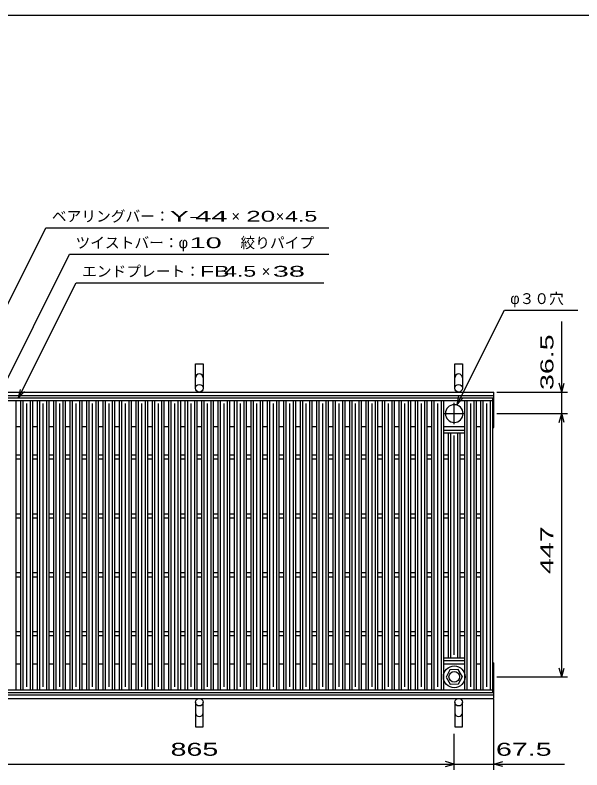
# Model space of a CAD drawing. Units: millimetres, scale not verified. Extents: x -1820 to 1731, y -1282 to 1054.
# Drawn here: x -1163 to -201, y -228 to 1054 of the extents above; entities that cross this region are included whole.
import ezdxf
from ezdxf.enums import TextEntityAlignment as Align

# ---------------------------------------------------------------- set-up
doc = ezdxf.new("R2010")
doc.units = ezdxf.units.MM
doc.header["$LTSCALE"] = 10
doc.linetypes.add('CHAIN', pattern=[18.5, 12, -1.5, 3.5, -1.5])
for name, color, linetype, lineweight in [('0_2', 150, 'Continuous', 25), ('16', 3, 'Continuous', 25), ('19', 6, 'Continuous', 25), ('22', 2, 'Continuous', 25)]:
    doc.layers.add(name, color=color, linetype=linetype, lineweight=lineweight)
doc.styles.add('ベクトル', font='')
doc.styles.get('ベクトル').set_extended_font_data('ベクトル')

msp = doc.modelspace()

# ---------------------------------------------------------------- linework, layer by layer
at = {"layer": '0_2'}
msp.add_line((-1729, 1053.5), (1731, 1053.5), dxfattribs=at)
at = {"layer": '16'}
for p, q in [((-1348, 403.5), (-352, 403.5)), ((-1348, 399), (-352, 399)), ((-1180.6, 399), (-1160.6, 399)), ((-1160.6, -92), (-1160.6, 399)), ((-1152.7, -92), (-1152.7, 399)), ((-1152.7, 399), (-1132.7, 399)), ((-1148.7, -92), (-1148.7, 399)), ((-1136.7, -92), (-1136.7, 399)), ((-1132.7, -92), (-1132.7, 399)), ((-1124.8, -92), (-1124.8, 399)), ((-1124.8, 399), (-1104.8, 399)), ((-1120.8, -92), (-1120.8, 399)), ((-1108.8, -92), (-1108.8, 399)), ((-1104.8, -92), (-1104.8, 399)), ((-1096.9, -92), (-1096.9, 399)), ((-1096.9, 399), (-1076.9, 399)), ((-1092.9, -92), (-1092.9, 399)), ((-1080.9, -92), (-1080.9, 399)), ((-1076.9, -92), (-1076.9, 399)), ((-1069, -92), (-1069, 399)), ((-1069, 399), (-1049, 399)), ((-1065, -92), (-1065, 399)), ((-1053, -92), (-1053, 399)), ((-1049, -92), (-1049, 399)), ((-1041.1, -92), (-1041.1, 399)), ((-1041.1, 399), (-1021.1, 399)), ((-1037.1, -92), (-1037.1, 399)), ((-1025.1, -92), (-1025.1, 399)), ((-1021.1, -92), (-1021.1, 399)), ((-1013.2, -92), (-1013.2, 399)), ((-1013.2, 399), (-993.2, 399)), ((-1009.2, -92), (-1009.2, 399)), ((-997.2, -92), (-997.2, 399)), ((-993.2, -92), (-993.2, 399)), ((-985.3, -92), (-985.3, 399)), ((-985.3, 399), (-965.3, 399)), ((-981.3, -92), (-981.3, 399)), ((-969.3, -92), (-969.3, 399)), ((-965.3, -92), (-965.3, 399)), ((-957.4, -92), (-957.4, 399)), ((-957.4, 399), (-937.4, 399)), ((-953.4, -92), (-953.4, 399)), ((-941.4, -92), (-941.4, 399)), ((-937.4, -92), (-937.4, 399)), ((-929.5, -92), (-929.5, 399)), ((-929.5, 399), (-909.5, 399)), ((-925.5, -92), (-925.5, 399)), ((-913.5, -92), (-913.5, 399)), ((-909.5, -92), (-909.5, 399)), ((-901.6, -92), (-901.6, 399)), ((-901.6, 399), (-881.6, 399)), ((-897.6, -92), (-897.6, 399)), ((-885.6, -92), (-885.6, 399)), ((-881.6, -92), (-881.6, 399)), ((-873.7, -92), (-873.7, 399)), ((-873.7, 399), (-853.7, 399)), ((-869.7, -92), (-869.7, 399)), ((-857.7, -92), (-857.7, 399)), ((-853.7, -92), (-853.7, 399)), ((-845.8, -92), (-845.8, 399)), ((-845.8, 399), (-825.8, 399)), ((-841.8, -92), (-841.8, 399)), ((-829.8, -92), (-829.8, 399)), ((-825.8, -92), (-825.8, 399)), ((-817.9, -92), (-817.9, 399)), ((-817.9, 399), (-797.9, 399)), ((-813.9, -92), (-813.9, 399)), ((-801.9, -92), (-801.9, 399)), ((-797.9, -92), (-797.9, 399)), ((-790, -92), (-790, 399)), ((-790, 399), (-770, 399)), ((-786, -92), (-786, 399)), ((-774, -92), (-774, 399)), ((-770, -92), (-770, 399)), ((-762.1, -92), (-762.1, 399)), ((-762.1, 399), (-742.1, 399)), ((-758.1, -92), (-758.1, 399)), ((-746.1, -92), (-746.1, 399)), ((-742.1, -92), (-742.1, 399)), ((-734.2, -92), (-734.2, 399)), ((-734.2, 399), (-714.2, 399)), ((-730.2, -92), (-730.2, 399)), ((-718.2, -92), (-718.2, 399)), ((-714.2, -92), (-714.2, 399)), ((-706.3, -92), (-706.3, 399)), ((-706.3, 399), (-686.3, 399)), ((-702.3, -92), (-702.3, 399)), ((-690.3, -92), (-690.3, 399)), ((-686.3, -92), (-686.3, 399)), ((-678.4, -92), (-678.4, 399)), ((-678.4, 399), (-658.4, 399)), ((-674.4, -92), (-674.4, 399)), ((-662.4, -92), (-662.4, 399)), ((-658.4, -92), (-658.4, 399)), ((-650.5, -92), (-650.5, 399)), ((-650.5, 399), (-630.5, 399)), ((-646.5, -92), (-646.5, 399)), ((-634.5, -92), (-634.5, 399)), ((-630.5, -92), (-630.5, 399)), ((-622.6, -92), (-622.6, 399)), ((-622.6, 399), (-602.6, 399)), ((-618.6, -92), (-618.6, 399)), ((-606.6, -92), (-606.6, 399)), ((-602.6, -92), (-602.6, 399)), ((-594.7, -92), (-594.7, 399)), ((-594.7, 399), (-574.7, 399)), ((-590.7, -92), (-590.7, 399)), ((-578.7, -92), (-578.7, 399)), ((-574.7, -92), (-574.7, 399)), ((-566.8, -92), (-566.8, 399)), ((-566.8, 399), (-546.8, 399)), ((-562.8, -92), (-562.8, 399)), ((-550.8, -92), (-550.8, 399)), ((-546.8, -92), (-546.8, 399)), ((-538.9, -92), (-538.9, 399)), ((-538.9, 399), (-518.9, 399)), ((-534.9, -92), (-534.9, 399)), ((-522.9, -92), (-522.9, 399)), ((-518.9, -92), (-518.9, 399)), ((-511, -92), (-511, 399)), ((-511, 399), (-491, 399)), ((-507, -92), (-507, 399)), ((-495, -92), (-495, 399)), ((-491, -92), (-491, 399)), ((-483.1, -92), (-483.1, 399)), ((-483.1, 399), (-463.1, 399)), ((-479.1, -92), (-479.1, 399)), ((-467.1, -92), (-467.1, 399)), ((-463.1, -92), (-463.1, 399)), ((-455.2, -92), (-455.2, 399)), ((-455.2, 399), (-435.2, 399)), ((-451.2, -92), (-451.2, 399)), ((-439.2, -92), (-439.2, 399)), ((-435.2, -92), (-435.2, 399)), ((-399.4, -92), (-399.4, 399)), ((-399.4, 399), (-379.4, 399)), ((-395.4, -92), (-395.4, 399)), ((-383.4, -92), (-383.4, 399)), ((-379.4, -92), (-379.4, 399)), ((-372, -92), (-372, 399)), ((-372, 399), (-352, 399)), ((-368, -92), (-368, 399)), ((-356, -92), (-356, 399)), ((-352, 399), (-352, 403.5)), ((-352, -92), (-352, 399)), ((-1142.7, -87), (-1142.7, 394)), ((-1114.8, -87), (-1114.8, 394)), ((-1086.9, -87), (-1086.9, 394)), ((-1059, -87), (-1059, 394)), ((-1031.1, -87), (-1031.1, 394)), ((-1003.2, -87), (-1003.2, 394)), ((-975.3, -87), (-975.3, 394)), ((-947.4, -87), (-947.4, 394)), ((-919.5, -87), (-919.5, 394)), ((-891.6, -87), (-891.6, 394)), ((-863.7, -87), (-863.7, 394)), ((-835.8, -87), (-835.8, 394)), ((-807.9, -87), (-807.9, 394)), ((-780, -87), (-780, 394)), ((-752.1, -87), (-752.1, 394)), ((-724.2, -87), (-724.2, 394)), ((-696.3, -87), (-696.3, 394)), ((-668.4, -87), (-668.4, 394)), ((-640.5, -87), (-640.5, 394)), ((-612.6, -87), (-612.6, 394)), ((-584.7, -87), (-584.7, 394)), ((-556.8, -87), (-556.8, 394)), ((-528.9, -87), (-528.9, 394)), ((-501, -87), (-501, 394)), ((-473.1, -87), (-473.1, 394)), ((-445.2, -87), (-445.2, 394)), ((-389.4, -87), (-389.4, 394)), ((-362, -87), (-362, 394)), ((-1160.6, 355), (-1152.7, 355)), ((-1132.7, 355), (-1124.8, 355)), ((-1104.8, 355), (-1096.9, 355)), ((-1076.9, 355), (-1069, 355)), ((-1049, 355), (-1041.1, 355)), ((-1021.1, 355), (-1013.2, 355)), ((-993.2, 355), (-985.3, 355)), ((-965.3, 355), (-957.4, 355)), ((-937.4, 355), (-929.5, 355)), ((-909.5, 355), (-901.6, 355)), ((-881.6, 355), (-873.7, 355)), ((-853.7, 355), (-845.8, 355)), ((-825.8, 355), (-817.9, 355)), ((-797.9, 355), (-790, 355)), ((-770, 355), (-762.1, 355)), ((-742.1, 355), (-734.2, 355)), ((-714.2, 355), (-706.3, 355)), ((-686.3, 355), (-678.4, 355)), ((-658.4, 355), (-650.5, 355)), ((-630.5, 355), (-622.6, 355)), ((-602.6, 355), (-594.7, 355)), ((-574.7, 355), (-566.8, 355)), ((-546.8, 355), (-538.9, 355)), ((-518.9, 355), (-511, 355)), ((-491, 355), (-483.1, 355)), ((-463.1, 355), (-455.2, 355)), ((-435.2, 355), (-399.4, 355)), ((-435.2, 349), (-399.4, 349)), ((-435.2, 344.5), (-435.2, 349)), ((-399.4, 344.5), (-399.4, 349)), ((-379.4, 355), (-371.5, 355)), ((-435.2, 344.5), (-399.4, 344.5)), ((-427.3, -37.5), (-427.3, 344.5)), ((-427.3, 344.5), (-407.3, 344.5)), ((-423.3, -37.5), (-423.3, 344.5)), ((-417.3, -32.5), (-417.3, 339.5)), ((-411.3, -37.5), (-411.3, 344.5)), ((-407.3, -37.5), (-407.3, 344.5)), ((-1160.6, 307), (-1152.7, 307)), ((-1160.6, 300), (-1152.7, 300)), ((-1132.7, 307), (-1124.8, 307)), ((-1132.7, 300), (-1124.8, 300)), ((-1104.8, 307), (-1096.9, 307)), ((-1104.8, 300), (-1096.9, 300)), ((-1076.9, 307), (-1069, 307)), ((-1076.9, 300), (-1069, 300)), ((-1049, 307), (-1041.1, 307)), ((-1049, 300), (-1041.1, 300)), ((-1021.1, 307), (-1013.2, 307)), ((-1021.1, 300), (-1013.2, 300)), ((-993.2, 307), (-985.3, 307)), ((-993.2, 300), (-985.3, 300)), ((-965.3, 307), (-957.4, 307)), ((-965.3, 300), (-957.4, 300)), ((-937.4, 307), (-929.5, 307)), ((-937.4, 300), (-929.5, 300)), ((-909.5, 307), (-901.6, 307)), ((-909.5, 300), (-901.6, 300)), ((-881.6, 307), (-873.7, 307)), ((-881.6, 300), (-873.7, 300)), ((-853.7, 307), (-845.8, 307)), ((-853.7, 300), (-845.8, 300)), ((-825.8, 307), (-817.9, 307)), ((-825.8, 300), (-817.9, 300)), ((-797.9, 307), (-790, 307)), ((-797.9, 300), (-790, 300)), ((-770, 307), (-762.1, 307)), ((-770, 300), (-762.1, 300)), ((-742.1, 307), (-734.2, 307)), ((-742.1, 300), (-734.2, 300)), ((-714.2, 307), (-706.3, 307)), ((-714.2, 300), (-706.3, 300)), ((-686.3, 307), (-678.4, 307)), ((-686.3, 300), (-678.4, 300)), ((-658.4, 307), (-650.5, 307)), ((-658.4, 300), (-650.5, 300)), ((-630.5, 307), (-622.6, 307)), ((-630.5, 300), (-622.6, 300)), ((-602.6, 307), (-594.7, 307)), ((-602.6, 300), (-594.7, 300)), ((-574.7, 307), (-566.8, 307)), ((-574.7, 300), (-566.8, 300)), ((-546.8, 307), (-538.9, 307)), ((-546.8, 300), (-538.9, 300)), ((-518.9, 307), (-511, 307)), ((-518.9, 300), (-511, 300)), ((-491, 307), (-483.1, 307)), ((-491, 300), (-483.1, 300)), ((-463.1, 307), (-455.2, 307)), ((-463.1, 300), (-455.2, 300)), ((-435.2, 307), (-427.3, 307)), ((-435.2, 300), (-427.3, 300)), ((-407.3, 307), (-399.4, 307)), ((-407.3, 300), (-399.4, 300)), ((-379.4, 307), (-371.5, 307)), ((-379.4, 300), (-371.5, 300)), ((-1160.6, 207), (-1152.7, 207)), ((-1132.7, 207), (-1124.8, 207)), ((-1104.8, 207), (-1096.9, 207)), ((-1076.9, 207), (-1069, 207)), ((-1049, 207), (-1041.1, 207)), ((-1021.1, 207), (-1013.2, 207)), ((-993.2, 207), (-985.3, 207)), ((-965.3, 207), (-957.4, 207)), ((-937.4, 207), (-929.5, 207)), ((-909.5, 207), (-901.6, 207)), ((-881.6, 207), (-873.7, 207)), ((-853.7, 207), (-845.8, 207)), ((-825.8, 207), (-817.9, 207)), ((-797.9, 207), (-790, 207)), ((-770, 207), (-762.1, 207)), ((-742.1, 207), (-734.2, 207)), ((-714.2, 207), (-706.3, 207)), ((-686.3, 207), (-678.4, 207)), ((-658.4, 207), (-650.5, 207)), ((-630.5, 207), (-622.6, 207)), ((-602.6, 207), (-594.7, 207)), ((-574.7, 207), (-566.8, 207)), ((-546.8, 207), (-538.9, 207)), ((-518.9, 207), (-511, 207)), ((-491, 207), (-483.1, 207)), ((-463.1, 207), (-455.2, 207)), ((-435.2, 207), (-427.3, 207)), ((-407.3, 207), (-399.4, 207)), ((-379.4, 207), (-371.5, 207)), ((-1160.6, 200), (-1152.7, 200)), ((-1132.7, 200), (-1124.8, 200)), ((-1104.8, 200), (-1096.9, 200)), ((-1076.9, 200), (-1069, 200)), ((-1049, 200), (-1041.1, 200)), ((-1021.1, 200), (-1013.2, 200)), ((-993.2, 200), (-985.3, 200)), ((-965.3, 200), (-957.4, 200)), ((-937.4, 200), (-929.5, 200)), ((-909.5, 200), (-901.6, 200)), ((-881.6, 200), (-873.7, 200)), ((-853.7, 200), (-845.8, 200)), ((-825.8, 200), (-817.9, 200)), ((-797.9, 200), (-790, 200)), ((-770, 200), (-762.1, 200)), ((-742.1, 200), (-734.2, 200)), ((-714.2, 200), (-706.3, 200)), ((-686.3, 200), (-678.4, 200)), ((-658.4, 200), (-650.5, 200)), ((-630.5, 200), (-622.6, 200)), ((-602.6, 200), (-594.7, 200)), ((-574.7, 200), (-566.8, 200)), ((-546.8, 200), (-538.9, 200)), ((-518.9, 200), (-511, 200)), ((-491, 200), (-483.1, 200)), ((-463.1, 200), (-455.2, 200)), ((-435.2, 200), (-427.3, 200)), ((-407.3, 200), (-399.4, 200)), ((-379.4, 200), (-371.5, 200)), ((-1160.6, 107), (-1152.7, 107)), ((-1132.7, 107), (-1124.8, 107)), ((-1104.8, 107), (-1096.9, 107)), ((-1076.9, 107), (-1069, 107)), ((-1049, 107), (-1041.1, 107)), ((-1021.1, 107), (-1013.2, 107)), ((-993.2, 107), (-985.3, 107)), ((-965.3, 107), (-957.4, 107)), ((-937.4, 107), (-929.5, 107)), ((-909.5, 107), (-901.6, 107)), ((-881.6, 107), (-873.7, 107)), ((-853.7, 107), (-845.8, 107)), ((-825.8, 107), (-817.9, 107)), ((-797.9, 107), (-790, 107)), ((-770, 107), (-762.1, 107)), ((-742.1, 107), (-734.2, 107)), ((-714.2, 107), (-706.3, 107)), ((-686.3, 107), (-678.4, 107)), ((-658.4, 107), (-650.5, 107)), ((-630.5, 107), (-622.6, 107)), ((-602.6, 107), (-594.7, 107)), ((-574.7, 107), (-566.8, 107)), ((-546.8, 107), (-538.9, 107)), ((-518.9, 107), (-511, 107)), ((-491, 107), (-483.1, 107)), ((-463.1, 107), (-455.2, 107)), ((-435.2, 107), (-427.3, 107)), ((-407.3, 107), (-399.4, 107)), ((-379.4, 107), (-371.5, 107)), ((-1160.6, 100), (-1152.7, 100)), ((-1132.7, 100), (-1124.8, 100)), ((-1104.8, 100), (-1096.9, 100)), ((-1076.9, 100), (-1069, 100)), ((-1049, 100), (-1041.1, 100)), ((-1021.1, 100), (-1013.2, 100)), ((-993.2, 100), (-985.3, 100)), ((-965.3, 100), (-957.4, 100)), ((-937.4, 100), (-929.5, 100)), ((-909.5, 100), (-901.6, 100)), ((-881.6, 100), (-873.7, 100)), ((-853.7, 100), (-845.8, 100)), ((-825.8, 100), (-817.9, 100)), ((-797.9, 100), (-790, 100)), ((-770, 100), (-762.1, 100)), ((-742.1, 100), (-734.2, 100)), ((-714.2, 100), (-706.3, 100)), ((-686.3, 100), (-678.4, 100)), ((-658.4, 100), (-650.5, 100)), ((-630.5, 100), (-622.6, 100)), ((-602.6, 100), (-594.7, 100)), ((-574.7, 100), (-566.8, 100)), ((-546.8, 100), (-538.9, 100)), ((-518.9, 100), (-511, 100)), ((-491, 100), (-483.1, 100)), ((-463.1, 100), (-455.2, 100)), ((-435.2, 100), (-427.3, 100)), ((-407.3, 100), (-399.4, 100)), ((-379.4, 100), (-371.5, 100)), ((-1160.6, 7), (-1152.7, 7)), ((-1160.6, 0), (-1152.7, 0)), ((-1132.7, 7), (-1124.8, 7)), ((-1132.7, 0), (-1124.8, 0)), ((-1104.8, 7), (-1096.9, 7)), ((-1104.8, 0), (-1096.9, 0)), ((-1076.9, 7), (-1069, 7)), ((-1076.9, 0), (-1069, 0)), ((-1049, 7), (-1041.1, 7)), ((-1049, 0), (-1041.1, 0)), ((-1021.1, 7), (-1013.2, 7)), ((-1021.1, 0), (-1013.2, 0)), ((-993.2, 7), (-985.3, 7)), ((-993.2, 0), (-985.3, 0)), ((-965.3, 7), (-957.4, 7)), ((-965.3, 0), (-957.4, 0)), ((-937.4, 7), (-929.5, 7)), ((-937.4, 0), (-929.5, 0)), ((-909.5, 7), (-901.6, 7)), ((-909.5, 0), (-901.6, 0)), ((-881.6, 7), (-873.7, 7)), ((-881.6, 0), (-873.7, 0)), ((-853.7, 7), (-845.8, 7)), ((-853.7, 0), (-845.8, 0)), ((-825.8, 7), (-817.9, 7)), ((-825.8, 0), (-817.9, 0)), ((-797.9, 7), (-790, 7)), ((-797.9, 0), (-790, 0)), ((-770, 7), (-762.1, 7)), ((-770, 0), (-762.1, 0)), ((-742.1, 7), (-734.2, 7)), ((-742.1, 0), (-734.2, 0)), ((-714.2, 7), (-706.3, 7)), ((-714.2, 0), (-706.3, 0)), ((-686.3, 7), (-678.4, 7)), ((-686.3, 0), (-678.4, 0)), ((-658.4, 7), (-650.5, 7)), ((-658.4, 0), (-650.5, 0)), ((-630.5, 7), (-622.6, 7)), ((-630.5, 0), (-622.6, 0)), ((-602.6, 7), (-594.7, 7)), ((-602.6, 0), (-594.7, 0)), ((-574.7, 7), (-566.8, 7)), ((-574.7, 0), (-566.8, 0)), ((-546.8, 7), (-538.9, 7)), ((-546.8, 0), (-538.9, 0)), ((-518.9, 7), (-511, 7)), ((-518.9, 0), (-511, 0)), ((-491, 7), (-483.1, 7)), ((-491, 0), (-483.1, 0)), ((-463.1, 7), (-455.2, 7)), ((-463.1, 0), (-455.2, 0)), ((-435.2, 7), (-427.3, 7)), ((-435.2, 0), (-427.3, 0)), ((-407.3, 7), (-399.4, 7)), ((-407.3, 0), (-399.4, 0)), ((-379.4, 7), (-371.5, 7)), ((-379.4, 0), (-371.5, 0)), ((-435.2, -37.5), (-399.4, -37.5)), ((-435.2, -42), (-435.2, -37.5)), ((-427.3, -37.5), (-407.3, -37.5)), ((-399.4, -42), (-399.4, -37.5)), ((-1160.6, -48), (-1152.7, -48)), ((-1132.7, -48), (-1124.8, -48)), ((-1104.8, -48), (-1096.9, -48)), ((-1076.9, -48), (-1069, -48)), ((-1049, -48), (-1041.1, -48)), ((-1021.1, -48), (-1013.2, -48)), ((-993.2, -48), (-985.3, -48)), ((-965.3, -48), (-957.4, -48)), ((-937.4, -48), (-929.5, -48)), ((-909.5, -48), (-901.6, -48)), ((-881.6, -48), (-873.7, -48)), ((-853.7, -48), (-845.8, -48)), ((-825.8, -48), (-817.9, -48)), ((-797.9, -48), (-790, -48)), ((-770, -48), (-762.1, -48)), ((-742.1, -48), (-734.2, -48)), ((-714.2, -48), (-706.3, -48)), ((-686.3, -48), (-678.4, -48)), ((-658.4, -48), (-650.5, -48)), ((-630.5, -48), (-622.6, -48)), ((-602.6, -48), (-594.7, -48)), ((-574.7, -48), (-566.8, -48)), ((-546.8, -48), (-538.9, -48)), ((-518.9, -48), (-511, -48)), ((-491, -48), (-483.1, -48)), ((-463.1, -48), (-455.2, -48)), ((-435.2, -42), (-399.4, -42)), ((-435.2, -48), (-399.4, -48)), ((-379.4, -48), (-371.5, -48)), ((-424.59, -58.05), (-431.3, -70.34)), ((-410.6, -57.71), (-424.59, -58.05)), ((-403.3, -70), (-410.6, -57.71)), ((-431.3, -70.34), (-424, -82.29)), ((-410.01, -81.95), (-403.3, -69.66)), ((-424, -82.29), (-410.01, -81.95)), ((-1348, -92), (-352, -92)), ((-1348, -96.5), (-352, -96.5)), ((-1180.6, -92), (-1160.6, -92)), ((-1152.7, -92), (-1132.7, -92)), ((-1124.8, -92), (-1104.8, -92)), ((-1096.9, -92), (-1076.9, -92)), ((-1069, -92), (-1049, -92)), ((-1041.1, -92), (-1021.1, -92)), ((-1013.2, -92), (-993.2, -92)), ((-985.3, -92), (-965.3, -92)), ((-957.4, -92), (-937.4, -92)), ((-929.5, -92), (-909.5, -92)), ((-901.6, -92), (-881.6, -92)), ((-873.7, -92), (-853.7, -92)), ((-845.8, -92), (-825.8, -92)), ((-817.9, -92), (-797.9, -92)), ((-790, -92), (-770, -92)), ((-762.1, -92), (-742.1, -92)), ((-734.2, -92), (-714.2, -92)), ((-706.3, -92), (-686.3, -92)), ((-678.4, -92), (-658.4, -92)), ((-650.5, -92), (-630.5, -92)), ((-622.6, -92), (-602.6, -92)), ((-594.7, -92), (-574.7, -92)), ((-566.8, -92), (-546.8, -92)), ((-538.9, -92), (-518.9, -92)), ((-511, -92), (-491, -92)), ((-483.1, -92), (-463.1, -92)), ((-455.2, -92), (-435.2, -92)), ((-399.4, -92), (-379.4, -92)), ((-372, -92), (-352, -92)), ((-352, -96.5), (-352, -92))]:
    msp.add_line(p, q, dxfattribs=at)
at = {"layer": '16', "linetype": 'CHAIN'}
for p, q in [((-417.3, 359), (-417.3, 395)), ((-435.3, 377), (-399.3, 377))]:
    msp.add_line(p, q, dxfattribs=at)
at = {"layer": '16'}
for radius in [18.5, 9]:
    msp.add_circle((-417.3, -70), radius, dxfattribs=at)
for start, end in [(90, 270), (270, 90)]:
    msp.add_arc((-417.3, 377), 15, start, end, dxfattribs=at)
at = {"layer": '19'}
for p, q in [((-856.5, 420), (-856.5, 461.62)), ((-856.5, 461.62), (-843.5, 461.62)), ((-843.5, 461.62), (-843.5, 420)), ((-416.5, 420), (-416.5, 461.62)), ((-416.5, 461.62), (-403.5, 461.62)), ((-403.5, 461.62), (-403.5, 420)), ((-1350, 413.5), (-350, 413.5)), ((-350, 353.5), (-350, 413.5)), ((-1350, 407.5), (-350, 407.5)), ((-352, 353.5), (-350, 353.5)), ((-352, -46.5), (-350, -46.5)), ((-350, -106.5), (-350, -46.5)), ((-1350, -100.5), (-350, -100.5)), ((-1350, -106.5), (-350, -106.5)), ((-856.5, -113), (-856.5, -154.62)), ((-843.5, -154.62), (-843.5, -113)), ((-416.5, -113), (-416.5, -154.62)), ((-403.5, -154.62), (-403.5, -113)), ((-856.5, -154.62), (-843.5, -154.62)), ((-416.5, -154.62), (-403.5, -154.62))]:
    msp.add_line(p, q, dxfattribs=at)
for centre in [(-850, 420), (-410, 420), (-850, -113), (-410, -113)]:
    msp.add_circle(centre, 6.5, dxfattribs=at)
for centre, start, end in [((-850, 437.84), 0, 180), ((-410, 437.84), 0, 180), ((-850, -130.84), 180, 0), ((-410, -130.84), 180, 0)]:
    msp.add_arc(centre, 6.5, start, end, dxfattribs=at)
at = {"layer": '22', "color": 4}
for p, q in [((-1328, 257), (-1110.25, 692.5)), ((-1110.25, 692.5), (-630.25, 692.5)), ((-1240.35, 307), (-1070.1, 647.5)), ((-1070.1, 647.5), (-630.1, 647.5)), ((-1156.65, 403.5), (-1058.9, 599)), ((-1058.9, 599), (-638.9, 599)), ((-412.3, 392.6), (-332.3, 552.6)), ((-332.3, 552.6), (-207.3, 552.6)), ((-235, 413.5), (-235, 533.5)), ((-235, 413.5), (-239, 428.5)), ((-235, 413.5), (-231, 428.5)), ((-1156.65, 403.5), (-1153.65, 418.1)), ((-1156.65, 403.5), (-1146.65, 414.5)), ((-345, 413.5), (-225, 413.5)), ((-235, 377), (-235, 413.5)), ((-412.3, 392.6), (-409.3, 407.2)), ((-412.3, 392.6), (-402.3, 403.6)), ((-345, 377), (-225, 377)), ((-239, 362), (-235, 377)), ((-231, 362), (-235, 377)), ((-235, -70), (-235, 377)), ((-235, -70), (-239, -55)), ((-235, -70), (-231, -55)), ((-345, -70), (-225, -70)), ((-350, -228), (-350, -108)), ((-417.3, -228), (-417.3, -166.5)), ((-417.3, -218), (-432.3, -214)), ((-350, -218), (-335, -214)), ((-1282.2, -218), (-417.3, -218)), ((-432.3, -222), (-417.3, -218)), ((-417.3, -218), (-350, -218)), ((-335, -222), (-350, -218)), ((-350, -218), (-230, -218))]:
    msp.add_line(p, q, dxfattribs=at)

# ---------------------------------------------------------------- texts
at = {"layer": '22', "style": 'ベクトル'}
for s, p in [('ベアリングバー：', (-1100.25, 712)), ('×', (-795.25, 712)), ('×', (-720.25, 712)), ('ツイストバー：', (-1060.1, 667)), ('φ', (-885.1, 667)), ('絞りパイプ', (-780.1, 667)), ('エンドプレート：', (-1048.9, 618.5)), ('×', (-743.9, 618.5)), ('φ３０穴', (-322.3, 572.1))]:
    msp.add_text(s, height=18.33, dxfattribs=at).set_placement(p, align=Align.MIDDLE_LEFT)
for s, height, width, p in [('Y-', 18.33, 2, (-900.25, 712)), (' 44 ', 18.33, 2, (-870.25, 712)), ('20', 18.33, 1.8, (-770.25, 712)), (' 4.5 ', 18.33, 1.6, (-715.25, 712)), (' 10 ', 18.33, 2, (-880.1, 667)), (' 38 ', 18.33, 2, (-738.9, 618.5)), ('FB', 18.33, 1.6, (-848.9, 618.5)), (' 4.5 ', 18.33, 1.6, (-818.9, 618.5)), (' 865 ', 21.99, 1.65, (-912.25, -193)), (' 67.5 ', 21.99, 1.65, (-360, -193))]:
    msp.add_text(s, height=height, dxfattribs=dict(at, width=width)).set_placement(p, align=Align.MIDDLE_LEFT)
at = {"layer": '22', "style": 'ベクトル', "width": 1.65}
for s, p in [(' 36.5 ', (-260, 403.5)), (' 447 ', (-260, 91))]:
    msp.add_text(s, height=21.99, rotation=90, dxfattribs=at).set_placement(p, align=Align.MIDDLE_LEFT)

doc.saveas('drawing.dxf')
